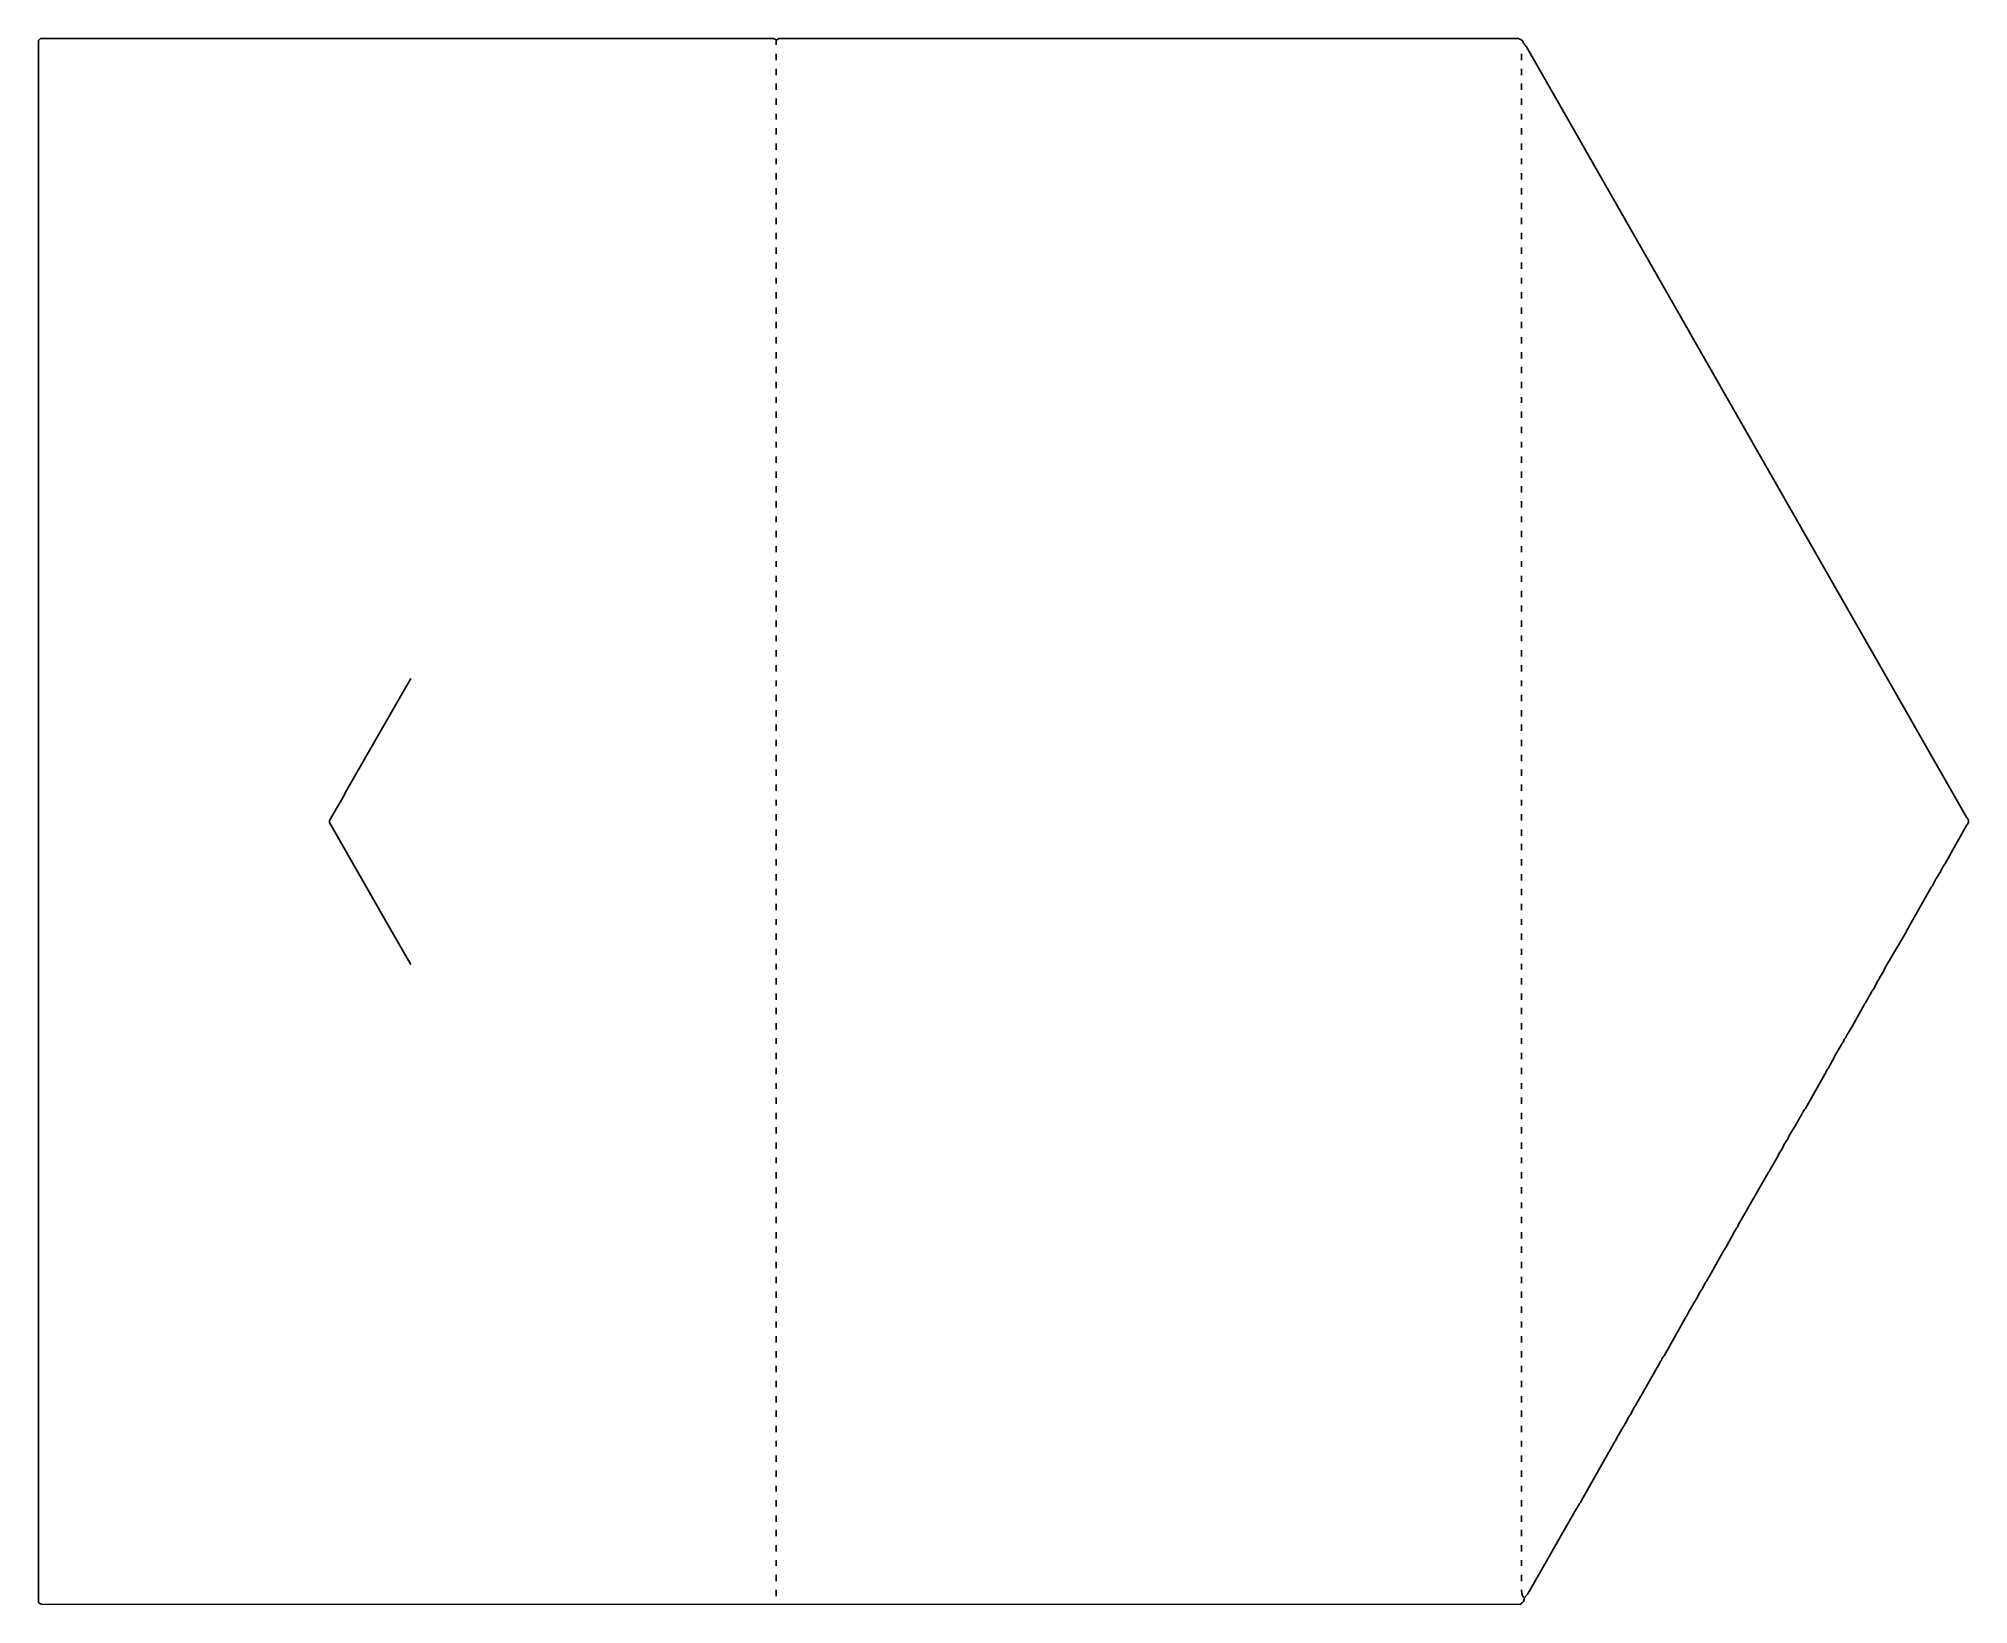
# Model space of a CAD drawing. Extents: x 353 to 3411, y 288 to 2769.
import ezdxf

# ---------------------------------------------------------------- set-up
doc = ezdxf.new("R2010")
doc.units = 0
doc.layers.get('0').update_dxf_attribs({"linetype": 'CONTINUOUS'})

msp = doc.modelspace()

# ---------------------------------------------------------------- linework, layer by layer
at = {"color": 7, "linetype": 'CONTINUOUS'}
for points in [[(2701, 288, 0.277213), (2708, 299), (2713, 305), (2789.8, 439.1), (2793.2, 444.9, -0.06304), (2795.8, 449.1), (2851, 546, 0.079147), (2854, 552), (2863.8, 568.1, -0.067868), (2868, 575), (2872.8, 584.1, -0.089283), (2876, 589), (2881.2, 598.9, -0.06304), (2883.8, 603.1), (2922.2, 670.9, -0.06304), (2924.8, 675.1, -0.067868), (2929, 682), (2964, 744, 0.079147), (2967, 750), (2976.8, 766.1, -0.067868), (2981, 773), (2985.8, 782.1, -0.089283), (2989, 787), (2994.2, 796.9, -0.06304), (2996.8, 801.1, -0.067868), (3001, 808), (3022.2, 845.9, -0.06304), (3024.8, 850.1, -0.067868), (3029, 857), (3036, 870, 0.079147), (3039, 876), (3044, 884, 0.079147), (3047, 890), (3094.2, 971.9, -0.06304), (3096.8, 976.1), (3108, 996, 0.079147), (3111, 1002), (3116, 1010, 0.079147), (3119, 1016), (3124, 1024, 0.079147), (3127, 1030), (3137.8, 1048.1, -0.089283), (3141, 1053), (3143.2, 1057.9, 0.065958), (3146.2, 1062.9, -0.06304), (3148.8, 1067.1, -0.067868), (3153, 1074), (3185.8, 1132.1, -0.089283), (3189, 1137), (3196, 1150, 0.079147), (3199, 1156), (3210.2, 1174.9, -0.113019), (3213, 1179), (3215.2, 1183.9, 0.065958), (3218.2, 1188.9, -0.06304), (3220.8, 1193.1, -0.067868), (3225, 1200), (3246.2, 1237.9, -0.06304), (3248.8, 1242.1), (3257.8, 1258.1, -0.089283), (3261, 1263), (3268, 1276, 0.079147), (3271, 1282), (3276, 1290, 0.079147), (3279, 1296), (3313, 1354, -0.082763), (3314.2, 1356.9), (3350.8, 1421.1, -0.089283), (3354, 1426), (3359.2, 1435.9, -0.06304), (3361.8, 1440.1, -0.067868), (3366, 1447), (3370.8, 1456.1, -0.089283), (3374, 1461), (3409, 1523, 0.444208), (3408.2, 1535.2), (2710.8, 2755.8), (2708.2, 2759.2, -0.0952), (2705, 2765, 0.098514), (2700.1, 2768.2), (2699, 2769), (1526, 2769), (1524.1, 2767.8), (1523, 2767), (1519.1, 2768.2), (1518, 2769), (356, 2769), (354, 2767), (353, 2766), (353, 291, 0.242615), (357, 288.5), (2701, 288)], [(943, 1302), (917.8, 1345.9), (814, 1527), (814, 1530), (836, 1568, 0.079147), (839, 1574), (943, 1755)]]:
    msp.add_lwpolyline(points, format="xyb", dxfattribs=at)
for points in [[(1522, 2759), (1522, 2767)], [(1522, 2735), (1522, 2745)], [(2703, 2735), (2703, 2745)], [(1522, 2711), (1522, 2721)], [(1522, 2688), (1522, 2698)], [(2703, 2711), (2703, 2721)], [(2703, 2688), (2703, 2698)], [(1522, 2664), (1522, 2674)], [(2703, 2664), (2703, 2674)], [(1522, 2641), (1522, 2650)], [(2703, 2641), (2703, 2650)], [(1522, 2617), (1522, 2627)], [(1522, 2593), (1522, 2603)], [(2703, 2617), (2703, 2627)], [(2703, 2593), (2703, 2603)], [(1522, 2570), (1522, 2579)], [(2703, 2570), (2703, 2579)], [(1522, 2546), (1522, 2556)], [(2703, 2546), (2703, 2556)], [(1522, 2522), (1522, 2532)], [(1522, 2499), (1522, 2509)], [(2703, 2522), (2703, 2532)], [(2703, 2499), (2703, 2509)], [(1522, 2475), (1522, 2485)], [(2703, 2475), (2703, 2485)], [(1522, 2451), (1522, 2461)], [(2703, 2451), (2703, 2461)], [(1522, 2428), (1522, 2438)], [(2703, 2428), (2703, 2438)], [(1522, 2404), (1522, 2414)], [(1522, 2381), (1522, 2390)], [(2703, 2404), (2703, 2414)], [(2703, 2381), (2703, 2390)], [(1522, 2357), (1522, 2367)], [(2703, 2357), (2703, 2367)], [(1522, 2333), (1522, 2343)], [(2703, 2333), (2703, 2343)], [(1522, 2310), (1522, 2320)], [(1522, 2286), (1522, 2296)], [(2703, 2310), (2703, 2320)], [(2703, 2286), (2703, 2296)], [(1522, 2262), (1522, 2272)], [(2703, 2262), (2703, 2272)], [(1522, 2239), (1522, 2249)], [(2703, 2239), (2703, 2249)], [(1522, 2215), (1522, 2225)], [(2703, 2215), (2703, 2225)], [(1522, 2192), (1522, 2201)], [(1522, 2168), (1522, 2178)], [(2703, 2192), (2703, 2201)], [(2703, 2168), (2703, 2178)], [(1522, 2144), (1522, 2154)], [(2703, 2144), (2703, 2154)], [(1522, 2121), (1522, 2130)], [(2703, 2121), (2703, 2130)], [(1522, 2097), (1522, 2107)], [(1522, 2073), (1522, 2083)], [(2703, 2097), (2703, 2107)], [(2703, 2073), (2703, 2083)], [(1522, 2050), (1522, 2060)], [(2703, 2050), (2703, 2060)], [(1522, 2026), (1522, 2036)], [(2703, 2026), (2703, 2036)], [(1522, 2003), (1522, 2012)], [(1522, 1979), (1522, 1989)], [(2703, 2003), (2703, 2012)], [(2703, 1979), (2703, 1989)], [(1522, 1955), (1522, 1965)], [(2703, 1955), (2703, 1965)], [(1522, 1932), (1522, 1941)], [(2703, 1932), (2703, 1941)], [(1522, 1908), (1522, 1918)], [(2703, 1908), (2703, 1918)], [(1522, 1884), (1522, 1894)], [(1522, 1861), (1522, 1871)], [(2703, 1884), (2703, 1894)], [(2703, 1861), (2703, 1871)], [(1522, 1837), (1522, 1847)], [(2703, 1837), (2703, 1847)], [(1522, 1814), (1522, 1823)], [(2703, 1814), (2703, 1823)], [(1522, 1790), (1522, 1800)], [(1522, 1766), (1522, 1776)], [(2703, 1790), (2703, 1800)], [(2703, 1766), (2703, 1776)], [(1522, 1743), (1522, 1752)], [(2703, 1743), (2703, 1752)], [(1522, 1719), (1522, 1729)], [(2703, 1719), (2703, 1729)], [(1522, 1695), (1522, 1705)], [(2703, 1695), (2703, 1705)], [(1522, 1672), (1522, 1682)], [(1522, 1648), (1522, 1658)], [(2703, 1672), (2703, 1682)], [(2703, 1648), (2703, 1658)], [(1522, 1624), (1522, 1634)], [(2703, 1624), (2703, 1634)], [(1522, 1601), (1522, 1611)], [(2703, 1601), (2703, 1611)], [(1522, 1577), (1522, 1587)], [(1522, 1554), (1522, 1563)], [(2703, 1577), (2703, 1587)], [(2703, 1554), (2703, 1563)], [(1522, 1530), (1522, 1540)], [(2703, 1530), (2703, 1540)], [(1522, 1506), (1522, 1516)], [(2703, 1506), (2703, 1516)], [(1522, 1483), (1522, 1493)], [(1522, 1459), (1522, 1469)], [(2703, 1483), (2703, 1493)], [(2703, 1459), (2703, 1469)], [(1522, 1435), (1522, 1445)], [(2703, 1435), (2703, 1445)], [(1522, 1412), (1522, 1422)], [(2703, 1412), (2703, 1422)], [(1522, 1388), (1522, 1398)], [(2703, 1388), (2703, 1398)], [(1522, 1365), (1522, 1374)], [(1522, 1341), (1522, 1351)], [(2703, 1365), (2703, 1374)], [(2703, 1341), (2703, 1351)], [(1522, 1317), (1522, 1327)], [(2703, 1317), (2703, 1327)], [(1522, 1294), (1522, 1303)], [(2703, 1294), (2703, 1303)], [(1522, 1270), (1522, 1280)], [(1522, 1246), (1522, 1256)], [(2703, 1270), (2703, 1280)], [(2703, 1246), (2703, 1256)], [(1522, 1223), (1522, 1233)], [(2703, 1223), (2703, 1233)], [(1522, 1199), (1522, 1209)], [(2703, 1199), (2703, 1209)], [(1522, 1176), (1522, 1185)], [(2703, 1176), (2703, 1185)], [(1522, 1152), (1522, 1162)], [(1522, 1128), (1522, 1138)], [(2703, 1152), (2703, 1162)], [(2703, 1128), (2703, 1138)], [(1522, 1105), (1522, 1114)], [(2703, 1105), (2703, 1114)], [(1522, 1081), (1522, 1091)], [(2703, 1081), (2703, 1091)], [(1522, 1057), (1522, 1067)], [(1522, 1034), (1522, 1044)], [(2703, 1057), (2703, 1067)], [(2703, 1034), (2703, 1044)], [(1522, 1010), (1522, 1020)], [(2703, 1010), (2703, 1020)], [(1522, 987), (1522, 996)], [(2703, 987), (2703, 996)], [(1522, 963), (1522, 973)], [(1522, 939), (1522, 949)], [(2703, 963), (2703, 973)], [(2703, 939), (2703, 949)], [(1522, 916), (1522, 925)], [(2703, 916), (2703, 925)], [(1522, 892), (1522, 902)], [(2703, 892), (2703, 902)], [(1522, 868), (1522, 878)], [(2703, 868), (2703, 878)], [(1522, 845), (1522, 855)], [(1522, 821), (1522, 831)], [(2703, 845), (2703, 855)], [(2703, 821), (2703, 831)], [(1522, 797), (1522, 807)], [(2703, 797), (2703, 807)], [(1522, 774), (1522, 784)], [(2703, 774), (2703, 784)], [(1522, 750), (1522, 760)], [(1522, 727), (1522, 736)], [(2703, 750), (2703, 760)], [(2703, 727), (2703, 736)], [(1522, 703), (1522, 713)], [(2703, 703), (2703, 713)], [(1522, 679), (1522, 689)], [(2703, 679), (2703, 689)], [(1522, 656), (1522, 666)], [(2703, 656), (2703, 666)], [(1522, 632), (1522, 642)], [(1522, 608), (1522, 618)], [(2703, 632), (2703, 642)], [(2703, 608), (2703, 618)], [(1522, 585), (1522, 595)], [(2703, 585), (2703, 595)], [(1522, 561), (1522, 571)], [(2703, 561), (2703, 571)], [(1522, 538), (1522, 547)], [(1522, 514), (1522, 524)], [(2703, 538), (2703, 547)], [(2703, 514), (2703, 524)], [(1522, 490), (1522, 500)], [(2703, 490), (2703, 500)], [(1522, 467), (1522, 476)], [(2703, 467), (2703, 476)], [(1522, 443), (1522, 453)], [(1522, 419), (1522, 429)], [(2703, 443), (2703, 453)], [(2703, 419), (2703, 429)], [(1522, 396), (1522, 406)], [(2703, 396), (2703, 406)], [(1522, 372), (1522, 382)], [(2703, 372), (2703, 382)], [(1522, 349), (1522, 358)], [(2703, 349), (2703, 358)], [(1522, 325), (1522, 335)], [(1522, 301), (1522, 311)], [(2703, 325), (2703, 335)], [(2708, 299), (2707, 299), (2705, 301), (2703.4, 305.1), (2703, 311)]]:
    msp.add_lwpolyline(points, dxfattribs=at)

doc.saveas('drawing.dxf')
